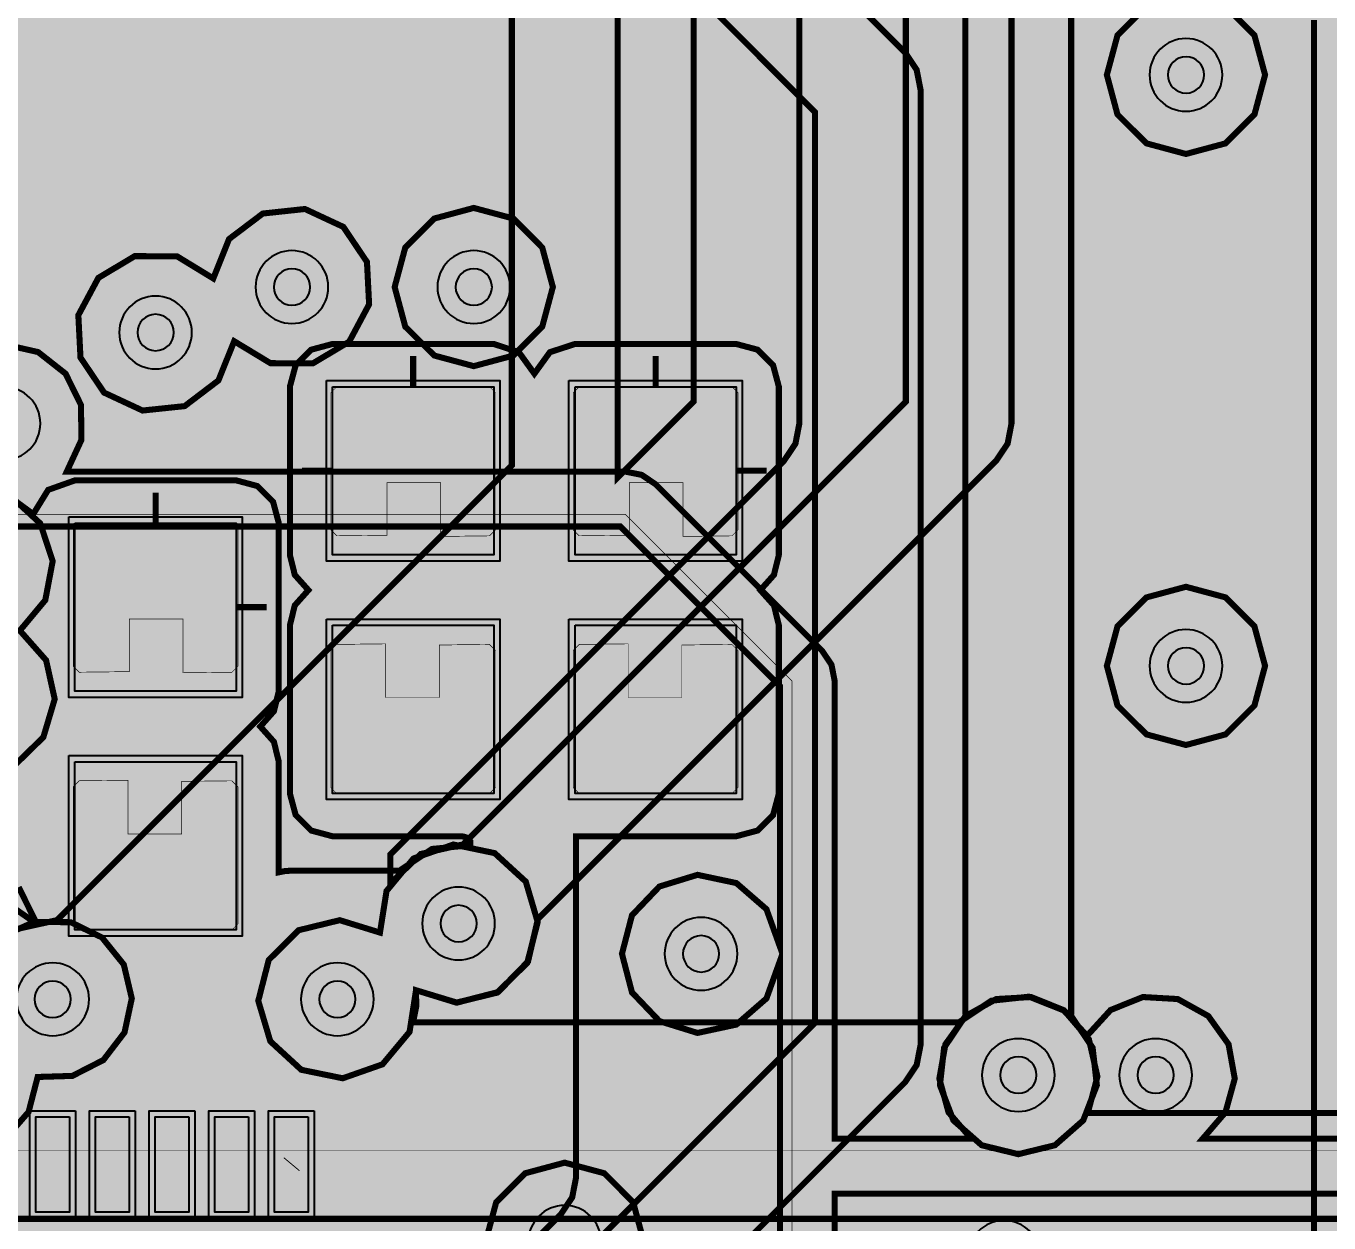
# Model space of a CAD drawing. Header units: millimetres. Extents: x -1 to 101, y -101 to 2.
# Drawn here: x 79.94 to 90.86, y -60.17 to -50.14 of the extents above; entities that cross this region are included whole.
import ezdxf

# ---------------------------------------------------------------- set-up
doc = ezdxf.new("R2010")
doc.units = ezdxf.units.MM
doc.header["$MEASUREMENT"] = 0
for name, color, linetype, true_color in [('Bottom-Layer', 7, 'Continuous', 0x0000ff), ('Hole-Layer', 7, 'Continuous', 0x222222), ('Inner2', 7, 'Continuous', 0x008000), ('Multi-Layer', 7, 'Continuous', 0xc0c0c0), ('Top-Layer', 7, 'Continuous', 0xff0000), ('Top-Paste-Mask-Layer', 7, 'Continuous', 0x808080), ('Top-Silkscreen-Layer', 7, 'Continuous', 0xffcc00), ('Top-Solder-Mask-Layer', 7, 'Continuous', 0x800080)]:
    doc.layers.add(name, color=color, linetype=linetype, true_color=true_color)

msp = doc.modelspace()

# ---------------------------------------------------------------- hatches: boundary and pattern name
at = {"layer": 'Bottom-Layer'}
for points in [[(9.094, -61.626), (0.358, -61.626), (0.358, -4), (0.449, -3.19), (0.719, -2.42), (1.153, -1.729), (1.729, -1.153), (2.42, -0.719), (3.19, -0.449), (4, -0.358), (96, -0.358), (96.811, -0.449), (97.58, -0.719), (98.271, -1.153), (98.848, -1.729), (99.281, -2.42), (99.551, -3.19), (99.642, -4), (99.642, -96), (99.551, -96.811), (99.281, -97.58), (98.848, -98.271), (98.271, -98.848), (97.58, -99.281), (96.811, -99.551), (96, -99.642), (92.881, -99.642), (92.881, -76.708), (92.85, -76.635), (92.777, -76.604), (73.749, -76.604), (73.749, -68.292), (73.711, -68.099), (73.601, -67.935), (70.08, -64.414), (69.916, -64.304), (69.723, -64.266), (12.95, -64.266), (12.95, -62.23), (12.883, -61.978), (12.698, -61.794), (12.446, -61.726), (9.35, -61.726), (9.234, -61.658), (9.103, -61.626), (9.099, -61.626)], [(80.199, -57.631), (80.195, -57.631), (79.855, -57.706), (79.6, -57.943), (79.501, -58.277), (79.252, -58.276), (79.021, -58.368), (78.839, -58.537), (78.733, -58.762), (78.717, -59.01), (78.794, -59.247), (77.962, -59.247), (77.942, -59.231), (77.928, -59.22), (77.913, -59.209), (77.886, -59.192), (77.86, -59.176), (77.57, -59.092), (77.273, -59.144), (77.03, -59.322), (76.891, -59.59), (76.885, -59.891), (77.013, -60.164), (77.248, -60.352), (77.542, -60.417), (77.835, -60.344), (78.065, -60.15), (78.078, -60.133), (96.654, -60.133), (96.656, -60.136), (96.918, -60.313), (97.232, -60.348), (97.527, -60.234), (97.735, -59.997), (97.81, -59.69), (97.735, -59.383), (97.527, -59.146), (97.232, -59.032), (96.918, -59.068), (96.656, -59.244), (96.654, -59.247), (88.839, -59.247), (88.92, -58.94), (88.849, -58.63), (88.642, -58.388), (88.347, -58.271), (88.031, -58.305), (87.766, -58.482), (87.764, -58.485), (83.185, -58.485), (83.211, -58.352), (83.209, -58.217), (83.552, -58.321), (83.898, -58.232), (84.148, -57.976), (84.229, -57.627), (84.229, -57.622), (88.071, -53.78), (88.167, -53.637), (88.2, -53.467), (88.2, -32.258), (88.167, -32.088), (88.071, -31.945), (87.658, -31.532), (87.658, -31.528), (87.596, -31.214), (87.394, -30.966), (87.1, -30.841), (86.782, -30.868), (86.513, -31.041), (86.356, -31.319), (86.226, -31.07), (86.004, -30.898), (85.731, -30.833), (85.456, -30.887), (85.227, -31.049), (85.086, -31.292), (84.931, -31.034), (84.678, -30.871), (84.379, -30.837), (84.096, -30.939), (83.886, -31.155), (83.794, -31.441), (83.838, -31.739), (84.009, -31.987), (84.012, -31.99), (84.012, -53.818)], [(84.898, -31.99), (84.901, -31.987), (85.012, -31.855), (85.086, -31.7), (85.257, -31.973), (85.536, -32.134), (85.536, -53.284), (84.898, -53.921)], [(83.602, -56.996), (83.598, -56.996), (83.25, -57.075), (82.993, -57.324), (82.993, -57.08), (86.293, -53.78), (86.389, -53.637), (86.422, -53.467), (86.422, -31.83), (86.679, -32.079), (87.027, -32.158), (87.031, -32.158), (87.314, -32.442), (87.314, -53.284)], [(79.528, -56.416), (79.849, -56.328), (80.086, -56.096), (80.181, -55.777), (80.109, -55.452), (79.889, -55.203), (80.102, -54.948), (80.164, -54.621), (80.06, -54.305), (79.815, -54.08), (79.492, -54.001), (79.172, -54.089), (78.934, -54.322), (78.839, -54.641), (78.911, -54.965), (79.132, -55.214), (78.919, -55.47), (78.856, -55.796), (78.961, -56.112), (79.205, -56.338)]]:
    msp.add_hatch(color=256, dxfattribs=at).paths.add_polyline_path(points)
at = {"layer": 'Inner2'}
for points in [[(30.395, -49.632), (39.514, -49.632), (39.736, -49.67), (39.957, -49.632), (48.895, -49.632), (48.934, -49.624), (48.967, -49.602), (50.872, -47.697), (50.894, -47.664), (50.902, -47.625), (50.902, -32.935), (51.096, -32.741), (51.977, -32.741), (51.919, -33.094), (52.054, -33.427), (52.342, -33.64), (52.699, -33.672), (53.021, -33.514), (53.213, -33.211), (53.383, -33.493), (53.668, -33.658), (53.998, -33.666), (54.29, -33.514), (54.474, -33.241), (54.502, -32.912), (54.838, -32.881), (55.114, -32.689), (55.261, -32.386), (67.479, -20.168), (73.914, -20.168), (73.953, -20.16), (73.986, -20.138), (74.24, -19.884), (74.262, -19.851), (74.27, -19.812), (74.27, -19.695), (74.566, -19.697), (74.834, -19.57), (75.019, -19.339), (75.085, -19.05), (75.019, -18.761), (74.834, -18.53), (74.566, -18.403), (74.27, -18.405), (74.27, -18.171), (74.567, -18.174), (74.835, -18.047), (75.021, -17.815), (75.087, -17.526), (75.021, -17.237), (74.835, -17.005), (74.567, -16.878), (74.27, -16.881), (74.27, -12.448), (74.574, -12.463), (74.853, -12.342), (75.049, -12.108), (75.119, -11.811), (75.049, -11.514), (74.853, -11.28), (74.574, -11.159), (74.27, -11.174), (74.27, -6.858), (74.262, -6.819), (74.24, -6.786), (72.97, -5.516), (72.937, -5.494), (72.898, -5.486), (53.509, -5.486), (51.507, -3.484), (51.474, -3.462), (51.435, -3.454), (41.91, -3.454), (41.871, -3.462), (41.838, -3.484), (41.33, -3.992), (41.308, -4.025), (41.3, -4.064), (41.3, -5.69), (40.842, -6.148), (39.439, -6.148), (39.091, -5.8), (39.091, -3.09), (40.047, -2.134), (52.282, -2.134), (54.157, -4.009), (54.19, -4.031), (54.229, -4.039), (80.553, -4.039), (96.781, -20.266), (96.607, -20.481), (96.535, -20.748), (96.579, -21.02), (96.73, -21.252), (96.481, -21.469), (96.368, -21.78), (96.419, -22.106), (96.621, -22.367), (96.924, -22.499), (97.253, -22.468), (97.526, -22.282), (97.676, -21.988), (97.665, -21.658), (97.496, -21.374), (97.614, -21.298), (97.713, -21.198), (99.642, -23.127), (99.642, -29.18), (99.377, -29.028), (99.072, -29.01), (98.791, -29.131), (98.595, -29.365), (98.524, -29.663), (98.595, -29.961), (98.791, -30.195), (99.072, -30.316), (99.377, -30.298), (99.642, -30.146), (99.642, -32.18), (99.428, -32.045), (99.179, -32), (98.932, -32.051), (99.073, -31.766), (99.065, -31.448), (98.91, -31.171), (98.644, -30.997), (98.327, -30.967), (98.033, -31.088), (97.829, -31.332), (97.762, -31.643), (97.848, -31.949), (98.066, -32.18), (98.366, -32.284), (98.681, -32.235), (98.537, -32.533), (98.555, -32.864), (98.731, -33.144), (99.021, -33.305), (99.352, -33.305), (99.642, -33.146), (99.642, -35.18), (99.377, -35.028), (99.072, -35.01), (98.791, -35.131), (98.595, -35.365), (98.524, -35.663), (98.595, -35.961), (98.791, -36.195), (99.072, -36.316), (99.377, -36.298), (99.642, -36.146), (99.642, -38.18), (99.377, -38.028), (99.072, -38.01), (98.791, -38.131), (98.595, -38.365), (98.524, -38.663), (98.595, -38.961), (98.791, -39.195), (99.072, -39.316), (99.377, -39.298), (99.642, -39.146), (99.642, -41.18), (99.377, -41.028), (99.072, -41.01), (98.791, -41.131), (98.595, -41.365), (98.524, -41.663), (98.595, -41.961), (98.791, -42.195), (99.072, -42.316), (99.377, -42.298), (99.642, -42.146), (99.642, -44.18), (99.382, -44.029), (99.082, -44.008), (98.803, -44.123), (98.604, -44.348), (98.352, -44.116), (98.017, -44.041), (97.691, -44.143), (97.458, -44.394), (97.381, -44.728), (97.482, -45.055), (97.732, -45.289), (98.065, -45.367), (98.393, -45.268), (98.628, -45.019), (98.833, -45.223), (99.105, -45.321), (99.393, -45.293), (99.642, -45.146), (99.642, -50.18), (99.377, -50.028), (99.072, -50.01), (98.791, -50.131), (98.595, -50.365), (98.524, -50.663), (98.595, -50.961), (98.791, -51.195), (99.072, -51.316), (99.377, -51.298), (99.642, -51.146), (99.642, -53.18), (99.377, -53.028), (99.072, -53.01), (98.791, -53.131), (98.595, -53.365), (98.524, -53.663), (98.595, -53.961), (98.791, -54.195), (99.072, -54.316), (99.377, -54.298), (99.642, -54.146), (99.642, -56.18), (99.377, -56.028), (99.072, -56.01), (98.791, -56.131), (98.595, -56.365), (98.524, -56.663), (98.595, -56.961), (98.791, -57.195), (99.072, -57.316), (99.377, -57.298), (99.642, -57.146), (99.642, -59.18), (99.35, -59.02), (99.018, -59.022), (98.728, -59.185), (98.472, -59.05), (98.184, -59.037), (97.917, -59.147), (97.723, -59.361), (97.52, -59.142), (97.242, -59.034), (96.944, -59.059), (96.688, -59.212), (96.525, -59.462), (89.802, -59.462), (89.993, -59.24), (90.071, -58.958), (90.019, -58.67), (89.849, -58.433), (89.593, -58.291), (89.301, -58.274), (89.03, -58.383), (88.833, -58.599), (88.635, -58.383), (88.364, -58.274), (88.072, -58.291), (87.816, -58.433), (87.646, -58.67), (87.595, -58.958), (87.672, -59.24), (87.863, -59.462), (86.718, -59.462), (86.718, -55.626), (86.691, -55.489), (86.613, -55.373), (85.216, -53.976), (85.1, -53.898), (84.963, -53.871), (80.282, -53.871), (80.405, -53.605), (80.401, -53.312), (80.272, -53.05), (80.042, -52.869), (79.756, -52.804), (79.471, -52.869), (79.241, -53.05), (79.111, -53.312), (79.108, -53.605), (79.23, -53.871), (78.994, -53.871), (78.857, -53.898), (78.741, -53.976), (75.085, -57.632), (75.003, -57.339), (74.799, -57.113), (74.516, -57.002), (74.212, -57.029), (73.953, -57.189), (73.793, -57.448), (73.766, -57.752), (73.877, -58.035), (74.103, -58.239), (74.396, -58.321), (74.296, -58.421), (74.218, -58.537), (74.191, -58.674), (74.191, -59.462), (30.395, -59.462), (30.201, -59.267), (30.201, -49.826)], [(88.999, -50.546), (89.088, -50.878), (89.331, -51.12), (89.662, -51.209), (89.994, -51.12), (90.236, -50.878), (90.325, -50.546), (90.236, -50.215), (89.994, -49.972), (89.662, -49.883), (89.331, -49.972), (89.088, -50.215)], [(80.397, -52.915), (80.595, -53.209), (80.917, -53.359), (81.27, -53.322), (81.553, -53.107), (81.685, -52.778), (81.989, -52.962), (82.344, -52.964), (82.649, -52.782), (82.816, -52.469), (82.798, -52.114), (82.6, -51.82), (82.278, -51.67), (81.925, -51.708), (81.642, -51.922), (81.51, -52.252), (81.207, -52.067), (80.852, -52.065), (80.547, -52.247), (80.379, -52.56)], [(83.03, -52.324), (83.119, -52.656), (83.362, -52.898), (83.693, -52.987), (84.025, -52.898), (84.267, -52.656), (84.356, -52.324), (84.267, -51.993), (84.025, -51.75), (83.693, -51.661), (83.362, -51.75), (83.119, -51.993)], [(74.958, -69.112), (74.876, -68.792), (74.651, -68.552), (74.651, -68.339), (74.906, -68.547), (75.229, -68.607), (75.541, -68.504), (75.766, -68.264), (75.847, -67.945), (75.766, -67.627), (75.541, -67.386), (75.229, -67.284), (74.906, -67.343), (74.651, -67.551), (74.651, -66.917), (74.878, -66.776), (75.031, -66.556), (75.085, -66.294), (75.031, -66.032), (74.878, -65.813), (74.651, -65.672), (74.651, -58.716), (79.036, -54.331), (84.921, -54.331), (86.259, -55.668), (86.259, -57.852), (86.146, -57.538), (85.894, -57.319), (85.568, -57.25), (85.249, -57.348), (85.019, -57.589), (84.935, -57.912), (85.019, -58.235), (85.249, -58.476), (85.568, -58.575), (85.894, -58.505), (86.146, -58.286), (86.259, -57.972), (86.259, -60.315), (85.962, -60.313), (85.695, -60.44), (85.509, -60.671), (85.443, -60.96), (85.509, -61.249), (85.695, -61.48), (85.962, -61.607), (86.259, -61.606), (86.259, -71.205), (81.238, -76.226), (79.798, -76.226), (74.651, -71.078), (74.651, -69.671), (74.876, -69.431)], [(88.999, -55.499), (89.088, -55.831), (89.331, -56.073), (89.662, -56.162), (89.994, -56.073), (90.236, -55.831), (90.325, -55.499), (90.236, -55.168), (89.994, -54.925), (89.662, -54.836), (89.331, -54.925), (89.088, -55.168)], [(84.129, -57.307), (83.868, -57.068), (83.522, -56.996), (83.188, -57.113), (82.962, -57.385), (82.907, -57.734), (82.57, -57.63), (82.226, -57.714), (81.975, -57.963), (81.887, -58.306), (81.988, -58.645), (82.248, -58.884), (82.595, -58.955), (82.928, -58.838), (83.155, -58.566), (83.209, -58.217), (83.547, -58.321), (83.89, -58.237), (84.141, -57.988), (84.229, -57.646)], [(76.879, -59.86), (76.536, -59.791), (76.206, -59.906), (75.98, -60.173), (75.921, -60.518), (76.046, -60.844), (76.32, -61.062), (76.667, -61.11), (76.99, -60.975), (77.199, -60.694), (77.236, -60.346), (77.576, -60.415), (77.905, -60.303), (78.132, -60.039), (78.194, -59.697), (78.47, -59.709), (78.727, -59.607), (78.919, -59.41), (79.181, -59.562), (79.483, -59.582), (79.763, -59.466), (79.962, -59.237), (80.038, -58.944), (80.329, -58.935), (80.589, -58.802), (80.766, -58.571), (80.827, -58.286), (80.76, -58.002), (80.577, -57.775), (80.315, -57.647), (80.023, -57.645), (79.879, -57.353), (79.613, -57.166), (79.289, -57.128), (78.987, -57.248), (78.778, -57.497), (78.713, -57.816), (78.807, -58.128), (79.039, -58.357), (78.914, -58.452), (78.815, -58.573), (78.539, -58.417), (78.222, -58.406), (77.937, -58.544), (77.748, -58.798), (77.698, -59.111), (77.629, -59.097), (77.559, -59.091), (77.624, -58.761), (77.519, -58.442), (77.271, -58.214), (76.944, -58.138), (76.621, -58.232), (76.386, -58.473), (76.299, -58.798), (76.383, -59.124), (76.615, -59.366), (76.937, -59.464), (76.878, -59.657)], [(83.792, -60.325), (83.881, -60.657), (84.124, -60.899), (84.455, -60.988), (84.787, -60.899), (85.029, -60.657), (85.118, -60.325), (85.029, -59.994), (84.787, -59.751), (84.455, -59.662), (84.124, -59.751), (83.881, -59.994)], [(96, -99.642), (92.881, -99.642), (92.881, -76.708), (92.85, -76.635), (92.777, -76.604), (83.024, -76.604), (82.267, -75.847), (86.613, -71.5), (86.691, -71.384), (86.718, -71.247), (86.718, -59.921), (96.526, -59.921), (96.706, -60.185), (96.988, -60.334), (97.307, -60.334), (97.589, -60.185), (97.769, -59.921), (99.642, -59.921), (99.642, -96), (99.551, -96.811), (99.281, -97.58), (98.848, -98.271), (98.271, -98.848), (97.58, -99.281), (96.811, -99.551)]]:
    msp.add_hatch(color=256, dxfattribs=at).paths.add_polyline_path(points)
at = {"layer": 'Top-Layer'}
for points in [[(69.977, -64.288), (69.868, -64.287), (69.797, -64.271), (69.723, -64.266), (68.738, -64.266), (68.738, -63.204), (68.69, -63.025), (68.559, -62.894), (68.38, -62.846), (68.134, -62.846), (68.134, -62.103), (68.101, -61.934), (68.004, -61.79), (63.25, -57.035), (63.106, -56.939), (62.936, -56.905), (58.658, -56.905), (58.7, -56.698), (58.658, -56.491), (69.444, -56.491), (69.614, -56.457), (69.758, -56.361), (77.186, -48.933), (77.186, -49.826), (77.228, -49.996), (77.347, -50.126), (77.497, -50.279), (77.57, -50.482), (77.569, -50.541), (77.569, -50.544), (77.569, -50.546), (77.658, -50.878), (77.901, -51.12), (78.232, -51.209), (78.564, -51.12), (78.806, -50.878), (78.895, -50.546), (78.895, -50.544), (78.895, -50.541), (78.894, -50.482), (78.967, -50.279), (79.117, -50.126), (79.236, -49.996), (79.279, -49.826), (79.279, -48.694), (79.231, -48.515), (79.1, -48.384), (78.921, -48.336), (77.783, -48.336), (77.905, -48.214), (77.924, -48.198), (77.944, -48.185), (78.921, -48.185), (79.1, -48.137), (79.231, -48.005), (79.279, -47.826), (79.279, -46.983), (79.281, -46.961), (79.289, -46.941), (80.702, -45.528), (81.106, -45.528), (81.101, -45.564), (81.099, -45.6), (81.099, -45.905), (80.768, -45.819), (80.438, -45.909), (80.197, -46.152), (80.109, -46.482), (80.197, -46.812), (80.438, -47.055), (80.768, -47.145), (81.099, -47.059), (81.099, -47.6), (81.155, -47.792), (81.305, -47.924), (81.136, -48.228), (81.144, -48.575), (81.326, -48.87), (81.632, -49.033), (81.978, -49.02), (82.271, -48.833), (82.274, -48.83), (82.525, -48.83), (82.557, -49.108), (82.7, -49.347), (82.929, -49.507), (83.204, -49.558), (83.475, -49.491), (83.695, -49.319), (83.794, -49.275), (83.88, -49.208), (84.761, -48.327), (84.857, -48.184), (84.89, -48.014), (84.89, -47.958), (84.897, -47.958), (84.993, -47.945), (85.082, -47.907), (85.171, -47.945), (85.267, -47.958), (85.274, -47.958), (85.274, -49.395), (85.308, -49.565), (85.404, -49.708), (86.552, -50.857), (86.552, -58.491), (84.558, -60.485), (84.033, -60.485), (84.422, -60.096), (84.518, -59.953), (84.551, -59.783), (84.551, -56.927), (85.892, -56.927), (86.071, -56.879), (86.202, -56.748), (86.25, -56.569), (86.25, -55.159), (86.209, -54.992), (86.095, -54.864), (86.209, -54.736), (86.25, -54.569), (86.25, -53.159), (86.202, -52.98), (86.071, -52.849), (85.892, -52.801), (84.542, -52.801), (84.331, -52.87), (84.201, -53.05), (84.071, -52.87), (83.86, -52.801), (82.51, -52.801), (82.331, -52.849), (82.2, -52.98), (82.152, -53.159), (82.152, -54.569), (82.193, -54.736), (82.307, -54.864), (82.193, -54.992), (82.152, -55.159), (82.152, -56.569), (82.2, -56.748), (82.331, -56.879), (82.51, -56.927), (83.59, -56.927), (83.611, -56.93), (83.632, -56.937), (83.665, -56.971), (83.665, -57.002), (83.344, -57.033), (83.075, -57.212), (83.073, -57.215), (82.169, -57.215), (82.114, -57.218), (82.059, -57.229), (82.059, -56.302), (82.018, -56.135), (81.904, -56.007), (82.018, -55.879), (82.059, -55.712), (82.059, -54.302), (82.011, -54.123), (81.88, -53.992), (81.701, -53.944), (80.351, -53.944), (80.126, -54.024), (80.001, -54.227), (79.769, -54.057), (79.487, -54.001), (79.33, -54.004), (79.023, -53.912), (78.778, -53.703), (78.653, -53.6), (78.495, -53.563), (77.362, -53.563), (77.183, -53.611), (77.052, -53.743), (77.004, -53.922), (77.004, -55.299), (77.052, -55.478), (77.183, -55.609), (77.362, -55.657), (78.495, -55.657), (78.619, -55.634), (78.728, -55.57), (78.829, -55.493), (78.939, -55.43), (78.86, -55.673), (78.878, -55.928), (78.859, -55.918), (78.84, -55.908), (78.757, -55.874), (78.667, -55.863), (77.257, -55.863), (77.091, -55.904), (76.962, -56.018), (76.834, -55.904), (76.667, -55.863), (75.257, -55.863), (75.078, -55.911), (74.947, -56.042), (74.899, -56.221), (74.899, -57.571), (74.947, -57.75), (75.078, -57.881), (75.257, -57.929), (76.667, -57.929), (76.834, -57.888), (76.962, -57.774), (77.015, -57.835), (77.081, -57.883), (77.239, -58.029), (77.316, -58.23), (77.315, -58.288), (77.315, -58.291), (77.315, -58.293), (77.404, -58.625), (77.647, -58.867), (77.978, -58.956), (78.31, -58.867), (78.552, -58.625), (78.641, -58.293), (78.641, -58.291), (78.641, -58.288), (78.64, -58.228), (78.713, -58.025), (78.864, -57.87), (78.964, -57.772), (79.018, -57.643), (79.243, -57.483), (79.509, -57.413), (79.771, -57.481), (79.993, -57.635), (79.993, -57.641), (79.993, -57.647), (79.993, -57.652), (79.799, -57.739), (79.643, -57.883), (79.54, -58.068), (79.501, -58.277), (79.172, -58.297), (78.893, -58.472), (78.734, -58.76), (78.732, -59.09), (78.889, -59.379), (79.166, -59.557), (79.166, -59.93), (78.514, -59.93), (78.439, -59.938), (78.368, -59.961), (78.196, -59.789), (78.196, -59.785), (78.136, -59.475), (77.939, -59.228), (77.65, -59.101), (77.335, -59.121), (77.065, -59.285), (76.901, -59.555), (76.881, -59.87), (77.009, -60.159), (77.255, -60.356), (77.565, -60.416), (77.569, -60.416), (77.919, -60.765), (78.028, -60.845), (78.156, -60.889), (78.156, -60.985), (75.839, -60.985), (75.839, -60.78), (75.79, -60.599), (75.656, -60.467), (75.885, -60.351), (75.977, -60.111), (75.977, -58.761), (75.929, -58.582), (75.798, -58.451), (75.619, -58.403), (74.209, -58.403), (74.043, -58.444), (73.914, -58.558), (73.786, -58.444), (73.619, -58.403), (72.209, -58.403), (72.03, -58.451), (71.899, -58.582), (71.851, -58.761), (71.851, -60.111), (71.943, -60.351), (72.172, -60.467), (72.039, -60.599), (71.99, -60.78), (71.99, -62.157), (72.082, -62.397), (72.313, -62.513), (72.372, -62.619), (72.449, -62.712), (74.331, -64.594), (74.578, -64.847), (74.582, -64.852), (74.587, -64.857), (74.588, -64.858), (74.589, -64.859), (74.886, -65.03), (75.229, -65.03), (75.526, -64.858), (75.698, -64.561), (75.698, -64.218), (75.527, -63.921), (75.526, -63.92), (75.525, -63.919), (75.52, -63.914), (75.515, -63.91), (75.262, -63.663), (73.831, -62.232), (73.837, -62.194), (73.839, -62.157), (73.839, -60.78), (73.79, -60.599), (73.656, -60.467), (73.802, -60.419), (73.914, -60.314), (74.026, -60.419), (74.172, -60.467), (74.039, -60.599), (73.99, -60.78), (73.99, -62.157), (74.038, -62.336), (74.169, -62.467), (74.348, -62.515), (75.48, -62.515), (75.659, -62.467), (75.791, -62.336), (75.839, -62.157), (75.839, -61.871), (77.076, -61.871), (76.194, -62.752), (76.18, -62.764), (76.174, -62.768), (76.14, -62.787), (76.121, -62.798), (76.102, -62.811), (76.092, -62.817), (76.061, -62.839), (76.032, -62.862), (76.031, -62.863), (76.03, -62.864), (75.855, -63.09), (75.791, -63.369), (75.851, -63.649), (76.023, -63.877), (76.276, -64.012), (76.562, -64.027), (76.584, -64.336), (76.744, -64.601), (77.007, -64.764), (77.315, -64.791), (77.405, -65.103), (77.632, -65.336), (77.943, -65.432), (78.262, -65.369), (78.262, -65.511), (78.238, -65.514), (78.213, -65.515), (77.257, -65.515), (77.091, -65.556), (76.962, -65.67), (76.834, -65.556), (76.667, -65.515), (75.257, -65.515), (75.078, -65.563), (74.947, -65.694), (74.899, -65.873), (74.899, -67.223), (74.947, -67.402), (75.078, -67.533), (75.257, -67.581), (76.087, -67.581), (75.919, -67.677), (75.785, -67.818), (75.671, -68.105), (75.7, -68.414), (75.765, -68.557), (75.862, -68.681), (76.191, -69.01), (76.364, -69.352), (76.424, -69.73), (76.424, -69.924), (76.471, -70.103), (76.603, -70.235), (76.782, -70.283), (78.159, -70.283), (78.192, -70.281), (78.225, -70.276), (78.211, -70.341), (78.206, -70.407), (78.206, -70.437), (78.182, -70.435), (78.159, -70.434), (76.782, -70.434), (76.603, -70.482), (76.471, -70.613), (76.424, -70.792), (76.424, -71.924), (76.471, -72.103), (76.603, -72.235), (76.782, -72.283), (78.159, -72.283), (78.169, -72.282), (78.179, -72.282), (78.179, -72.326), (77.229, -73.276), (77.124, -73.433), (77.087, -73.619), (77.087, -74.295), (76.507, -74.295), (76.321, -74.332), (76.164, -74.437), (75.984, -74.617), (75.879, -74.774), (75.842, -74.96), (75.842, -75.125), (75.879, -75.311), (75.984, -75.468), (76.083, -75.567), (75.984, -75.665), (75.879, -75.822), (75.842, -76.008), (75.842, -76.173), (75.851, -76.264), (75.876, -76.353), (74.337, -76.353), (73.762, -75.777), (73.762, -68.072), (73.754, -68.033), (73.732, -68), (70.049, -64.317), (70.016, -64.295)], [(86.16, -49.212), (86.16, -47.958), (86.167, -47.958), (86.263, -47.945), (86.352, -47.907), (86.441, -47.945), (86.537, -47.958), (87.437, -47.958), (87.533, -47.945), (87.622, -47.907), (87.711, -47.945), (87.807, -47.958), (87.814, -47.958), (87.814, -58.435), (87.811, -58.437), (87.635, -58.699), (87.6, -59.013), (87.713, -59.308), (87.95, -59.516), (88.257, -59.591), (88.564, -59.516), (88.801, -59.308), (88.915, -59.013), (88.88, -58.699), (88.703, -58.437), (88.7, -58.435), (88.7, -47.958), (88.707, -47.958), (88.803, -47.945), (88.892, -47.907), (88.981, -47.945), (89.077, -47.958), (89.084, -47.958), (89.084, -48.252), (89.118, -48.422), (89.214, -48.565), (90.735, -50.087), (90.735, -63.642), (90.732, -63.644), (90.668, -63.712), (90.613, -63.788), (90.613, -63.119), (90.58, -62.95), (90.484, -62.806), (89.292, -61.614), (89.148, -61.518), (88.979, -61.485), (83.672, -61.485), (83.672, -61.371), (84.742, -61.371), (84.911, -61.337), (85.055, -61.241), (87.309, -58.987), (87.405, -58.844), (87.438, -58.674), (87.438, -50.673), (87.405, -50.504), (87.309, -50.36)], [(82.51, -53.159), (83.86, -53.159), (83.86, -54.569), (82.51, -54.569)], [(84.542, -53.159), (85.892, -53.159), (85.892, -54.569), (84.542, -54.569)], [(80.351, -54.302), (81.701, -54.302), (81.701, -55.712), (80.351, -55.712)], [(82.51, -55.159), (83.86, -55.159), (83.86, -56.569), (82.51, -56.569)], [(84.542, -55.159), (85.892, -55.159), (85.892, -56.569), (84.542, -56.569)], [(80.351, -56.302), (81.701, -56.302), (81.701, -57.712), (80.351, -57.712)], [(80.304, -59.278), (80.304, -60.078), (80.024, -60.078), (80.024, -59.278)], [(80.804, -59.278), (80.804, -60.078), (80.524, -60.078), (80.524, -59.278)], [(81.304, -59.278), (81.304, -60.078), (81.024, -60.078), (81.024, -59.278)], [(81.804, -59.278), (81.804, -60.078), (81.524, -60.078), (81.524, -59.278)], [(82.304, -59.278), (82.304, -60.078), (82.024, -60.078), (82.024, -59.278)]]:
    msp.add_hatch(color=256, dxfattribs=at).paths.add_polyline_path(points)
at = {"layer": 'Top-Paste-Mask-Layer'}
for points in [[(82.545, -53.159), (83.825, -53.159), (83.875, -53.209), (83.875, -54.359), (83.825, -54.409), (83.415, -54.414), (83.415, -53.964), (82.965, -53.964), (82.965, -54.404), (82.545, -54.409), (82.495, -54.359), (82.495, -53.209)], [(82.545, -53.159), (83.825, -53.159), (83.875, -53.209), (83.875, -54.359), (83.825, -54.409), (83.415, -54.414), (83.415, -53.964), (82.965, -53.964), (82.965, -54.404), (82.545, -54.409), (82.495, -54.359), (82.495, -53.209)], [(84.577, -53.159), (85.857, -53.159), (85.907, -53.209), (85.907, -54.359), (85.857, -54.409), (85.447, -54.414), (85.447, -53.964), (84.997, -53.964), (84.997, -54.404), (84.577, -54.409), (84.527, -54.359), (84.527, -53.209)], [(84.577, -53.159), (85.857, -53.159), (85.907, -53.209), (85.907, -54.359), (85.857, -54.409), (85.447, -54.414), (85.447, -53.964), (84.997, -53.964), (84.997, -54.404), (84.577, -54.409), (84.527, -54.359), (84.527, -53.209)], [(80.386, -54.302), (81.666, -54.302), (81.716, -54.352), (81.716, -55.502), (81.666, -55.552), (81.256, -55.557), (81.256, -55.107), (80.806, -55.107), (80.806, -55.547), (80.386, -55.552), (80.336, -55.502), (80.336, -54.352)], [(80.386, -54.302), (81.666, -54.302), (81.716, -54.352), (81.716, -55.502), (81.666, -55.552), (81.256, -55.557), (81.256, -55.107), (80.806, -55.107), (80.806, -55.547), (80.386, -55.552), (80.336, -55.502), (80.336, -54.352)], [(83.825, -56.569), (82.545, -56.569), (82.495, -56.519), (82.495, -55.369), (82.545, -55.319), (82.955, -55.314), (82.955, -55.764), (83.405, -55.764), (83.405, -55.324), (83.825, -55.319), (83.875, -55.369), (83.875, -56.519)], [(83.825, -56.569), (82.545, -56.569), (82.495, -56.519), (82.495, -55.369), (82.545, -55.319), (82.955, -55.314), (82.955, -55.764), (83.405, -55.764), (83.405, -55.324), (83.825, -55.319), (83.875, -55.369), (83.875, -56.519)], [(85.857, -56.569), (84.577, -56.569), (84.527, -56.519), (84.527, -55.369), (84.577, -55.319), (84.987, -55.314), (84.987, -55.764), (85.437, -55.764), (85.437, -55.324), (85.857, -55.319), (85.907, -55.369), (85.907, -56.519)], [(85.857, -56.569), (84.577, -56.569), (84.527, -56.519), (84.527, -55.369), (84.577, -55.319), (84.987, -55.314), (84.987, -55.764), (85.437, -55.764), (85.437, -55.324), (85.857, -55.319), (85.907, -55.369), (85.907, -56.519)], [(81.666, -57.712), (80.386, -57.712), (80.336, -57.662), (80.336, -56.512), (80.386, -56.462), (80.796, -56.457), (80.796, -56.907), (81.246, -56.907), (81.246, -56.467), (81.666, -56.462), (81.716, -56.512), (81.716, -57.662)], [(81.666, -57.712), (80.386, -57.712), (80.336, -57.662), (80.336, -56.512), (80.386, -56.462), (80.796, -56.457), (80.796, -56.907), (81.246, -56.907), (81.246, -56.467), (81.666, -56.462), (81.716, -56.512), (81.716, -57.662)], [(80.024, -60.078), (80.304, -60.078), (80.304, -59.278), (80.024, -59.278)], [(80.024, -60.078), (80.304, -60.078), (80.304, -59.278), (80.024, -59.278)], [(80.524, -60.078), (80.804, -60.078), (80.804, -59.278), (80.524, -59.278)], [(80.524, -60.078), (80.804, -60.078), (80.804, -59.278), (80.524, -59.278)], [(81.024, -60.078), (81.304, -60.078), (81.304, -59.278), (81.024, -59.278)], [(81.024, -60.078), (81.304, -60.078), (81.304, -59.278), (81.024, -59.278)], [(81.524, -60.078), (81.804, -60.078), (81.804, -59.278), (81.524, -59.278)], [(81.524, -60.078), (81.804, -60.078), (81.804, -59.278), (81.524, -59.278)], [(82.024, -60.078), (82.304, -60.078), (82.304, -59.278), (82.024, -59.278)], [(82.024, -60.078), (82.304, -60.078), (82.304, -59.278), (82.024, -59.278)]]:
    msp.add_hatch(color=256, dxfattribs=at).paths.add_polyline_path(points)
at = {"layer": 'Top-Solder-Mask-Layer'}
for points in [[(82.459, -53.108), (83.911, -53.108), (83.911, -54.62), (82.459, -54.62)], [(84.491, -53.108), (85.943, -53.108), (85.943, -54.62), (84.491, -54.62)], [(80.3, -54.251), (81.752, -54.251), (81.752, -55.763), (80.3, -55.763)], [(82.459, -55.108), (83.911, -55.108), (83.911, -56.62), (82.459, -56.62)], [(84.491, -55.108), (85.943, -55.108), (85.943, -56.62), (84.491, -56.62)], [(80.3, -56.251), (81.752, -56.251), (81.752, -57.763), (80.3, -57.763)], [(80.355, -59.227), (80.355, -60.129), (79.973, -60.129), (79.973, -59.227)], [(80.855, -59.227), (80.855, -60.129), (80.473, -60.129), (80.473, -59.227)], [(81.355, -59.227), (81.355, -60.129), (80.973, -60.129), (80.973, -59.227)], [(81.855, -59.227), (81.855, -60.129), (81.473, -60.129), (81.473, -59.227)], [(82.355, -59.227), (82.355, -60.129), (81.973, -60.129), (81.973, -59.227)]]:
    msp.add_hatch(color=256, dxfattribs=at).paths.add_polyline_path(points)

# ---------------------------------------------------------------- linework, layer by layer
at = {"layer": 'Bottom-Layer'}
for points, const_width in [([(84.455, -54.002), (84.455, -31.496)], 0.17), ([(85.979, -53.467), (85.979, -31.758)], 0.17), ([(84.012, -31.99), (84.012, -53.818), (80.199, -57.631), (80.195, -57.631), (79.855, -57.706)], 0.0508), ([(87.757, -53.467), (87.757, -32.258)], 0.17), ([(96.654, -59.247), (88.839, -59.247), (88.92, -58.94), (88.849, -58.63), (88.642, -58.388), (88.347, -58.271), (88.031, -58.305), (87.766, -58.482), (87.764, -58.485), (83.185, -58.485), (83.211, -58.352), (83.209, -58.217), (83.552, -58.321), (83.898, -58.232), (84.148, -57.976), (84.229, -57.627), (84.229, -57.622), (88.071, -53.78), (88.167, -53.637), (88.2, -53.467), (88.2, -32.258)], 0.0508), ([(82.55, -56.896), (85.979, -53.467)], 0.17), ([(83.566, -57.658), (87.757, -53.467)], 0.17), ([(80.164, -58.293), (84.455, -54.002)], 0.17), ([(82.55, -58.293), (82.55, -56.896)], 0.17), ([(79.375, -58.928), (88.257, -58.928)], 0.17), ([(97.147, -59.69), (77.597, -59.69)], 0.17), ([(77.835, -60.344), (78.065, -60.15), (78.078, -60.133), (96.654, -60.133)], 0.0508)]:
    msp.add_lwpolyline(points, dxfattribs=dict(at, const_width=const_width))
at = {"layer": 'Bottom-Layer', "const_width": 0.0508}
for points in [[(84.898, -31.99), (84.901, -31.987), (85.012, -31.855), (85.086, -31.7), (85.257, -31.973), (85.536, -32.134), (85.536, -53.284), (84.898, -53.921)], [(83.602, -56.996), (83.598, -56.996), (83.25, -57.075), (82.993, -57.324), (82.993, -57.08), (86.293, -53.78), (86.389, -53.637), (86.422, -53.467), (86.422, -31.83), (86.679, -32.079), (87.027, -32.158), (87.031, -32.158), (87.314, -32.442), (87.314, -53.284)], [(79.528, -56.416), (79.849, -56.328), (80.086, -56.096), (80.181, -55.777), (80.109, -55.452), (79.889, -55.203), (80.102, -54.948), (80.164, -54.621), (80.06, -54.305), (79.815, -54.08), (79.492, -54.001), (79.172, -54.089), (78.934, -54.322), (78.839, -54.641), (78.911, -54.965), (79.132, -55.214), (78.919, -55.47), (78.856, -55.796), (78.961, -56.112), (79.205, -56.338)]]:
    msp.add_lwpolyline(points, close=True, dxfattribs=at)
at = {"layer": 'Hole-Layer'}
for points in [[(89.51, -50.546, 1), (89.815, -50.546, 1)], [(82.017, -52.324, 1), (82.322, -52.324, 1)], [(83.541, -52.324, 1), (83.846, -52.324, 1)], [(80.874, -52.705, 1), (81.179, -52.705, 1)], [(89.51, -55.499, 1), (89.815, -55.499, 1)], [(83.414, -57.658, 1), (83.719, -57.658, 1)], [(85.446, -57.912, 1), (85.751, -57.912, 1)], [(80.011, -58.293, 1), (80.316, -58.293, 1)], [(82.398, -58.293, 1), (82.703, -58.293, 1)], [(88.105, -58.928, 1), (88.41, -58.928, 1)], [(89.256, -58.928, 1), (89.561, -58.928, 1)]]:
    msp.add_lwpolyline(points, format="xyb", close=True, dxfattribs=at)
at = {"layer": 'Inner2'}
for points, const_width in [([(100.965, -24.307), (100.965, -58.547), (99.949, -59.563), (30.353, -59.563), (30.099, -59.309), (30.099, -49.784)], 0.00508), ([(96.525, -59.462), (89.802, -59.462), (89.993, -59.24), (90.071, -58.958), (90.019, -58.67), (89.849, -58.433), (89.593, -58.291), (89.301, -58.274), (89.03, -58.383), (88.833, -58.599), (88.635, -58.383), (88.364, -58.274), (88.072, -58.291), (87.816, -58.433), (87.646, -58.67), (87.595, -58.958), (87.672, -59.24), (87.863, -59.462), (86.718, -59.462), (86.718, -55.626), (86.691, -55.489), (86.613, -55.373), (85.216, -53.976), (85.1, -53.898), (84.963, -53.871), (80.282, -53.871), (80.405, -53.605), (80.401, -53.312), (80.272, -53.05), (80.042, -52.869), (79.756, -52.804)], 0.0508), ([(74.651, -65.672), (74.651, -58.716), (79.036, -54.331), (84.921, -54.331), (86.259, -55.668), (86.259, -57.852), (86.146, -57.538), (85.894, -57.319), (85.568, -57.25), (85.249, -57.348), (85.019, -57.589), (84.935, -57.912), (85.019, -58.235), (85.249, -58.476), (85.568, -58.575), (85.894, -58.505), (86.146, -58.286), (86.259, -57.972), (86.259, -60.315)], 0.0508), ([(79.763, -59.466), (79.962, -59.237), (80.038, -58.944), (80.329, -58.935), (80.589, -58.802), (80.766, -58.571), (80.827, -58.286), (80.76, -58.002), (80.577, -57.775), (80.315, -57.647), (80.023, -57.645), (79.879, -57.353)], 0.0508), ([(92.881, -76.708), (92.85, -76.635), (92.777, -76.604), (83.024, -76.604), (82.267, -75.847), (86.613, -71.5), (86.691, -71.384), (86.718, -71.247), (86.718, -59.921), (96.526, -59.921), (96.706, -60.185), (96.988, -60.334), (97.307, -60.334), (97.589, -60.185), (97.769, -59.921), (99.642, -59.921), (99.642, -96)], 0.0508)]:
    msp.add_lwpolyline(points, dxfattribs=dict(at, const_width=const_width))
for points, const_width in [([(88.999, -50.546), (89.088, -50.878), (89.331, -51.12), (89.662, -51.209), (89.994, -51.12), (90.236, -50.878), (90.325, -50.546), (90.236, -50.215), (89.994, -49.972), (89.662, -49.883), (89.331, -49.972), (89.088, -50.215)], 0.0508), ([(80.397, -52.915), (80.595, -53.209), (80.917, -53.359), (81.27, -53.322), (81.553, -53.107), (81.685, -52.778), (81.989, -52.962), (82.344, -52.964), (82.649, -52.782), (82.816, -52.469), (82.798, -52.114), (82.6, -51.82), (82.278, -51.67), (81.925, -51.708), (81.642, -51.922), (81.51, -52.252), (81.207, -52.067), (80.852, -52.065), (80.547, -52.247), (80.379, -52.56)], 0.0508), ([(83.03, -52.324), (83.119, -52.656), (83.362, -52.898), (83.693, -52.987), (84.025, -52.898), (84.267, -52.656), (84.356, -52.324), (84.267, -51.993), (84.025, -51.75), (83.693, -51.661), (83.362, -51.75), (83.119, -51.993)], 0.0508), ([(74.549, -58.674), (74.549, -71.12), (79.756, -76.327), (81.28, -76.327), (86.36, -71.247), (86.36, -55.626), (84.963, -54.229), (78.994, -54.229)], 0.00508), ([(88.999, -55.499), (89.088, -55.831), (89.331, -56.073), (89.662, -56.162), (89.994, -56.073), (90.236, -55.831), (90.325, -55.499), (90.236, -55.168), (89.994, -54.925), (89.662, -54.836), (89.331, -54.925), (89.088, -55.168)], 0.0508), ([(84.129, -57.307), (83.868, -57.068), (83.522, -56.996), (83.188, -57.113), (82.962, -57.385), (82.907, -57.734), (82.57, -57.63), (82.226, -57.714), (81.975, -57.963), (81.887, -58.306), (81.988, -58.645), (82.248, -58.884), (82.595, -58.955), (82.928, -58.838), (83.155, -58.566), (83.209, -58.217), (83.547, -58.321), (83.89, -58.237), (84.141, -57.988), (84.229, -57.646)], 0.0508), ([(83.792, -60.325), (83.881, -60.657), (84.124, -60.899), (84.455, -60.988), (84.787, -60.899), (85.029, -60.657), (85.118, -60.325), (85.029, -59.994), (84.787, -59.751), (84.455, -59.662), (84.124, -59.751), (83.881, -59.994)], 0.0508)]:
    msp.add_lwpolyline(points, close=True, dxfattribs=dict(at, const_width=const_width))
at = {"layer": 'Multi-Layer'}
for points in [[(89.357, -50.546, 1), (89.967, -50.546), (89.967, -50.546, 1), (89.357, -50.546)], [(81.864, -52.324, 1), (82.474, -52.324), (82.474, -52.324, 1), (81.864, -52.324)], [(83.388, -52.324, 1), (83.998, -52.324), (83.998, -52.324, 1), (83.388, -52.324)], [(80.721, -52.705, 1), (81.331, -52.705), (81.331, -52.705, 1), (80.721, -52.705)], [(79.451, -53.467, 1), (80.061, -53.467), (80.061, -53.467, 1), (79.451, -53.467)], [(89.357, -55.499, 1), (89.967, -55.499), (89.967, -55.499, 1), (89.357, -55.499)], [(83.261, -57.658, 1), (83.871, -57.658), (83.871, -57.658, 1), (83.261, -57.658)], [(85.293, -57.912, 1), (85.903, -57.912), (85.903, -57.912, 1), (85.293, -57.912)], [(79.859, -58.293, 1), (80.469, -58.293), (80.469, -58.293, 1), (79.859, -58.293)], [(82.245, -58.293, 1), (82.855, -58.293), (82.855, -58.293, 1), (82.245, -58.293)], [(87.952, -58.928, 1), (88.562, -58.928), (88.562, -58.928, 1), (87.952, -58.928)], [(89.103, -58.928, 1), (89.713, -58.928), (89.713, -58.928, 1), (89.103, -58.928)], [(84.15, -60.325, 1), (84.76, -60.325), (84.76, -60.325, 1), (84.15, -60.325)], [(87.833, -60.452, 1), (88.443, -60.452), (88.443, -60.452, 1), (87.833, -60.452)]]:
    msp.add_lwpolyline(points, format="xyb", dxfattribs=at)
at = {"layer": 'Top-Layer'}
for points, const_width in [([(88.257, -58.928), (88.257, -46.6)], 0.17), ([(87.814, -47.958), (87.814, -58.435), (87.811, -58.437), (87.635, -58.699), (87.6, -59.013), (87.713, -59.308), (87.95, -59.516), (88.257, -59.591), (88.564, -59.516), (88.801, -59.308), (88.915, -59.013), (88.88, -58.699), (88.703, -58.437), (88.7, -58.435), (88.7, -47.958)], 0.0508), ([(90.735, -50.087), (90.735, -63.642), (90.732, -63.644), (90.668, -63.712), (90.613, -63.788), (90.613, -63.119), (90.58, -62.95), (90.484, -62.806), (89.292, -61.614), (89.148, -61.518), (88.979, -61.485), (83.672, -61.485), (83.672, -61.371), (84.742, -61.371), (84.911, -61.337), (85.055, -61.241), (87.309, -58.987), (87.405, -58.844), (87.438, -58.674), (87.438, -50.673), (87.405, -50.504), (87.309, -50.36), (86.16, -49.212)], 0.0508), ([(86.995, -50.673), (85.717, -49.395)], 0.17), ([(85.404, -49.708), (86.552, -50.857), (86.552, -58.491), (84.558, -60.485)], 0.0508), ([(86.995, -58.674), (86.995, -50.673)], 0.17), ([(84.033, -60.485), (84.422, -60.096), (84.518, -59.953), (84.551, -59.783), (84.551, -56.927), (85.892, -56.927), (86.071, -56.879), (86.202, -56.748), (86.25, -56.569), (86.25, -55.159), (86.209, -54.992), (86.095, -54.864), (86.209, -54.736), (86.25, -54.569), (86.25, -53.159), (86.202, -52.98), (86.071, -52.849), (85.892, -52.801), (84.542, -52.801), (84.331, -52.87), (84.201, -53.05), (84.071, -52.87), (83.86, -52.801), (82.51, -52.801), (82.331, -52.849), (82.2, -52.98), (82.152, -53.159), (82.152, -54.569), (82.193, -54.736), (82.307, -54.864), (82.193, -54.992), (82.152, -55.159), (82.152, -56.569), (82.2, -56.748), (82.331, -56.879), (82.51, -56.927), (83.59, -56.927), (83.611, -56.93), (83.632, -56.937), (83.665, -56.971), (83.665, -57.002), (83.344, -57.033), (83.075, -57.212), (83.073, -57.215), (82.169, -57.215), (82.114, -57.218), (82.059, -57.229), (82.059, -56.302), (82.018, -56.135), (81.904, -56.007), (82.018, -55.879), (82.059, -55.712), (82.059, -54.302), (82.011, -54.123), (81.88, -53.992), (81.701, -53.944), (80.351, -53.944), (80.126, -54.024), (80.001, -54.227), (79.769, -54.057)], 0.0508), ([(83.185, -53.162), (83.185, -52.903)], 0.0508), ([(85.217, -53.162), (85.217, -52.903)], 0.0508), ([(82.513, -53.864), (82.254, -53.864)], 0.0508), ([(85.89, -53.864), (86.149, -53.864)], 0.0508), ([(81.026, -54.305), (81.026, -54.046)], 0.0508), ([(81.699, -55.007), (81.958, -55.007)], 0.0508), ([(80.518, -56.753), (79.518, -55.753)], 0.6), ([(83.185, -55.864), (85.217, -55.864)], 0.17), ([(84.108, -56.787), (83.185, -55.864)], 0.17), ([(78.105, -56.753), (80.518, -56.753)], 0.6), ([(80.518, -56.753), (81.007, -56.753)], 0.6), ([(81.007, -56.753), (81.026, -56.772)], 0.6), ([(81.026, -56.772), (81.026, -57.007)], 0.6), ([(84.108, -59.783), (84.108, -56.787)], 0.17), ([(81.026, -57.007), (81.164, -57.145)], 0.24), ([(81.164, -57.145), (81.164, -59.678)], 0.24), ([(79.771, -57.481), (79.993, -57.635), (79.993, -57.641), (79.993, -57.647), (79.993, -57.652), (79.799, -57.739)], 0.0508), ([(82.169, -57.658), (81.664, -58.163)], 0.17), ([(83.566, -57.658), (82.169, -57.658)], 0.17), ([(81.664, -58.163), (81.664, -59.678)], 0.17), ([(80.164, -59.678), (80.164, -58.293)], 0.17), ([(82.169, -58.674), (82.55, -58.293)], 0.17), ([(82.169, -59.672), (82.169, -58.674)], 0.17), ([(84.742, -60.928), (86.995, -58.674)], 0.17), ([(82.164, -59.678), (82.169, -59.672)], 0.17), ([(83.464, -60.428), (84.108, -59.783)], 0.17)]:
    msp.add_lwpolyline(points, dxfattribs=dict(at, const_width=const_width))
for points in [[(82.51, -53.159), (83.86, -53.159), (83.86, -54.569), (82.51, -54.569)], [(84.542, -53.159), (85.892, -53.159), (85.892, -54.569), (84.542, -54.569)], [(80.351, -54.302), (81.701, -54.302), (81.701, -55.712), (80.351, -55.712)], [(82.51, -55.159), (83.86, -55.159), (83.86, -56.569), (82.51, -56.569)], [(84.542, -55.159), (85.892, -55.159), (85.892, -56.569), (84.542, -56.569)], [(80.351, -56.302), (81.701, -56.302), (81.701, -57.712), (80.351, -57.712)], [(80.304, -59.278), (80.304, -60.078), (80.024, -60.078), (80.024, -59.278)], [(80.804, -59.278), (80.804, -60.078), (80.524, -60.078), (80.524, -59.278)], [(81.304, -59.278), (81.304, -60.078), (81.024, -60.078), (81.024, -59.278)], [(81.804, -59.278), (81.804, -60.078), (81.524, -60.078), (81.524, -59.278)], [(82.304, -59.278), (82.304, -60.078), (82.024, -60.078), (82.024, -59.278)]]:
    msp.add_lwpolyline(points, close=True, dxfattribs=at)
at = {"layer": 'Top-Paste-Mask-Layer', "const_width": 0.00508}
for points in [[(82.545, -53.159), (83.825, -53.159), (83.875, -53.209), (83.875, -54.359), (83.825, -54.409), (83.415, -54.414), (83.415, -53.964), (82.965, -53.964), (82.965, -54.404), (82.545, -54.409), (82.495, -54.359), (82.495, -53.209)], [(82.545, -53.159), (83.825, -53.159), (83.875, -53.209), (83.875, -54.359), (83.825, -54.409), (83.415, -54.414), (83.415, -53.964), (82.965, -53.964), (82.965, -54.404), (82.545, -54.409), (82.495, -54.359), (82.495, -53.209)], [(84.577, -53.159), (85.857, -53.159), (85.907, -53.209), (85.907, -54.359), (85.857, -54.409), (85.447, -54.414), (85.447, -53.964), (84.997, -53.964), (84.997, -54.404), (84.577, -54.409), (84.527, -54.359), (84.527, -53.209)], [(84.577, -53.159), (85.857, -53.159), (85.907, -53.209), (85.907, -54.359), (85.857, -54.409), (85.447, -54.414), (85.447, -53.964), (84.997, -53.964), (84.997, -54.404), (84.577, -54.409), (84.527, -54.359), (84.527, -53.209)], [(80.386, -54.302), (81.666, -54.302), (81.716, -54.352), (81.716, -55.502), (81.666, -55.552), (81.256, -55.557), (81.256, -55.107), (80.806, -55.107), (80.806, -55.547), (80.386, -55.552), (80.336, -55.502), (80.336, -54.352)], [(80.386, -54.302), (81.666, -54.302), (81.716, -54.352), (81.716, -55.502), (81.666, -55.552), (81.256, -55.557), (81.256, -55.107), (80.806, -55.107), (80.806, -55.547), (80.386, -55.552), (80.336, -55.502), (80.336, -54.352)], [(83.825, -56.569), (82.545, -56.569), (82.495, -56.519), (82.495, -55.369), (82.545, -55.319), (82.955, -55.314), (82.955, -55.764), (83.405, -55.764), (83.405, -55.324), (83.825, -55.319), (83.875, -55.369), (83.875, -56.519)], [(83.825, -56.569), (82.545, -56.569), (82.495, -56.519), (82.495, -55.369), (82.545, -55.319), (82.955, -55.314), (82.955, -55.764), (83.405, -55.764), (83.405, -55.324), (83.825, -55.319), (83.875, -55.369), (83.875, -56.519)], [(85.857, -56.569), (84.577, -56.569), (84.527, -56.519), (84.527, -55.369), (84.577, -55.319), (84.987, -55.314), (84.987, -55.764), (85.437, -55.764), (85.437, -55.324), (85.857, -55.319), (85.907, -55.369), (85.907, -56.519)], [(85.857, -56.569), (84.577, -56.569), (84.527, -56.519), (84.527, -55.369), (84.577, -55.319), (84.987, -55.314), (84.987, -55.764), (85.437, -55.764), (85.437, -55.324), (85.857, -55.319), (85.907, -55.369), (85.907, -56.519)], [(81.666, -57.712), (80.386, -57.712), (80.336, -57.662), (80.336, -56.512), (80.386, -56.462), (80.796, -56.457), (80.796, -56.907), (81.246, -56.907), (81.246, -56.467), (81.666, -56.462), (81.716, -56.512), (81.716, -57.662)], [(81.666, -57.712), (80.386, -57.712), (80.336, -57.662), (80.336, -56.512), (80.386, -56.462), (80.796, -56.457), (80.796, -56.907), (81.246, -56.907), (81.246, -56.467), (81.666, -56.462), (81.716, -56.512), (81.716, -57.662)], [(80.024, -60.078), (80.304, -60.078), (80.304, -59.278), (80.024, -59.278)], [(80.024, -60.078), (80.304, -60.078), (80.304, -59.278), (80.024, -59.278)], [(80.524, -60.078), (80.804, -60.078), (80.804, -59.278), (80.524, -59.278)], [(80.524, -60.078), (80.804, -60.078), (80.804, -59.278), (80.524, -59.278)], [(81.024, -60.078), (81.304, -60.078), (81.304, -59.278), (81.024, -59.278)], [(81.024, -60.078), (81.304, -60.078), (81.304, -59.278), (81.024, -59.278)], [(81.524, -60.078), (81.804, -60.078), (81.804, -59.278), (81.524, -59.278)], [(81.524, -60.078), (81.804, -60.078), (81.804, -59.278), (81.524, -59.278)], [(82.024, -60.078), (82.304, -60.078), (82.304, -59.278), (82.024, -59.278)], [(82.024, -60.078), (82.304, -60.078), (82.304, -59.278), (82.024, -59.278)]]:
    msp.add_lwpolyline(points, close=True, dxfattribs=at)
at = {"layer": 'Top-Silkscreen-Layer', "const_width": 0.152}
for points in [[(82.282, -53.053, -0.414), (82.434, -52.901)], [(82.282, -53.053, -0.414), (82.434, -52.901)], [(83.936, -52.901, -0.414), (84.089, -53.053)], [(83.936, -52.901, -0.414), (84.089, -53.053)], [(84.314, -53.053, -0.414), (84.466, -52.901)], [(84.314, -53.053, -0.414), (84.466, -52.901)], [(85.968, -52.901, -0.414), (86.121, -53.053)], [(85.968, -52.901, -0.414), (86.121, -53.053)], [(80.123, -54.196, -0.414), (80.275, -54.044)], [(80.123, -54.196, -0.414), (80.275, -54.044)], [(81.777, -54.044, -0.414), (81.93, -54.196)], [(81.777, -54.044, -0.414), (81.93, -54.196)], [(82.282, -56.675, 0.414), (82.434, -56.828)], [(82.282, -56.675, 0.414), (82.434, -56.828)], [(83.936, -56.828, 0.414), (84.089, -56.675)], [(83.936, -56.828, 0.414), (84.089, -56.675)], [(84.314, -56.675, 0.414), (84.466, -56.828)], [(84.314, -56.675, 0.414), (84.466, -56.828)], [(85.968, -56.828, 0.414), (86.121, -56.675)], [(85.968, -56.828, 0.414), (86.121, -56.675)], [(80.123, -57.818, 0.414), (80.275, -57.971)], [(80.123, -57.818, 0.414), (80.275, -57.971)], [(81.777, -57.971, 0.414), (81.93, -57.818)], [(81.777, -57.971, 0.414), (81.93, -57.818)]]:
    msp.add_lwpolyline(points, format="xyb", dxfattribs=at)
at = {"layer": 'Top-Silkscreen-Layer'}
for points, const_width in [([(82.434, -52.901), (83.936, -52.901)], 0.152), ([(82.434, -52.901), (83.936, -52.901)], 0.152), ([(84.466, -52.901), (85.968, -52.901)], 0.152), ([(84.466, -52.901), (85.968, -52.901)], 0.152), ([(82.282, -54.463), (82.282, -53.053)], 0.152), ([(82.282, -54.463), (82.282, -53.053)], 0.152), ([(84.089, -53.053), (84.089, -54.463)], 0.152), ([(84.089, -53.053), (84.089, -54.463)], 0.152), ([(84.314, -54.463), (84.314, -53.053)], 0.152), ([(84.314, -54.463), (84.314, -53.053)], 0.152), ([(86.121, -53.053), (86.121, -54.463)], 0.152), ([(86.121, -53.053), (86.121, -54.463)], 0.152), ([(80.275, -54.044), (81.777, -54.044)], 0.152), ([(80.275, -54.044), (81.777, -54.044)], 0.152), ([(80.123, -55.606), (80.123, -54.196)], 0.152), ([(80.123, -55.606), (80.123, -54.196)], 0.152), ([(81.93, -54.196), (81.93, -55.606)], 0.152), ([(81.93, -54.196), (81.93, -55.606)], 0.152), ([(82.282, -55.265), (82.282, -56.675)], 0.152), ([(82.282, -55.265), (82.282, -56.675)], 0.152), ([(84.089, -56.675), (84.089, -55.265)], 0.152), ([(84.089, -56.675), (84.089, -55.265)], 0.152), ([(84.314, -55.265), (84.314, -56.675)], 0.152), ([(84.314, -55.265), (84.314, -56.675)], 0.152), ([(86.121, -56.675), (86.121, -55.265)], 0.152), ([(86.121, -56.675), (86.121, -55.265)], 0.152), ([(80.123, -56.408), (80.123, -57.818)], 0.152), ([(80.123, -56.408), (80.123, -57.818)], 0.152), ([(81.93, -57.818), (81.93, -56.408)], 0.152), ([(81.93, -57.818), (81.93, -56.408)], 0.152), ([(82.434, -56.828), (83.936, -56.828)], 0.152), ([(82.434, -56.828), (83.936, -56.828)], 0.152), ([(84.466, -56.828), (85.968, -56.828)], 0.152), ([(84.466, -56.828), (85.968, -56.828)], 0.152), ([(80.275, -57.971), (81.777, -57.971)], 0.152), ([(80.275, -57.971), (81.777, -57.971)], 0.152), ([(82.664, -59.515), (83.064, -59.515)], 0.2), ([(82.664, -59.515), (83.064, -59.515)], 0.2), ([(83.064, -59.515), (83.064, -59.915)], 0.2), ([(83.064, -59.515), (83.064, -59.915)], 0.2)]:
    msp.add_lwpolyline(points, dxfattribs=dict(at, const_width=const_width))
at = {"layer": 'Top-Solder-Mask-Layer'}
for points in [[(82.459, -53.108), (83.911, -53.108), (83.911, -54.62), (82.459, -54.62)], [(84.491, -53.108), (85.943, -53.108), (85.943, -54.62), (84.491, -54.62)], [(80.3, -54.251), (81.752, -54.251), (81.752, -55.763), (80.3, -55.763)], [(82.459, -55.108), (83.911, -55.108), (83.911, -56.62), (82.459, -56.62)], [(84.491, -55.108), (85.943, -55.108), (85.943, -56.62), (84.491, -56.62)], [(80.3, -56.251), (81.752, -56.251), (81.752, -57.763), (80.3, -57.763)], [(80.355, -59.227), (80.355, -60.129), (79.973, -60.129), (79.973, -59.227)], [(80.855, -59.227), (80.855, -60.129), (80.473, -60.129), (80.473, -59.227)], [(81.355, -59.227), (81.355, -60.129), (80.973, -60.129), (80.973, -59.227)], [(81.855, -59.227), (81.855, -60.129), (81.473, -60.129), (81.473, -59.227)], [(82.355, -59.227), (82.355, -60.129), (81.973, -60.129), (81.973, -59.227)]]:
    msp.add_lwpolyline(points, close=True, dxfattribs=at)

doc.saveas('drawing.dxf')
